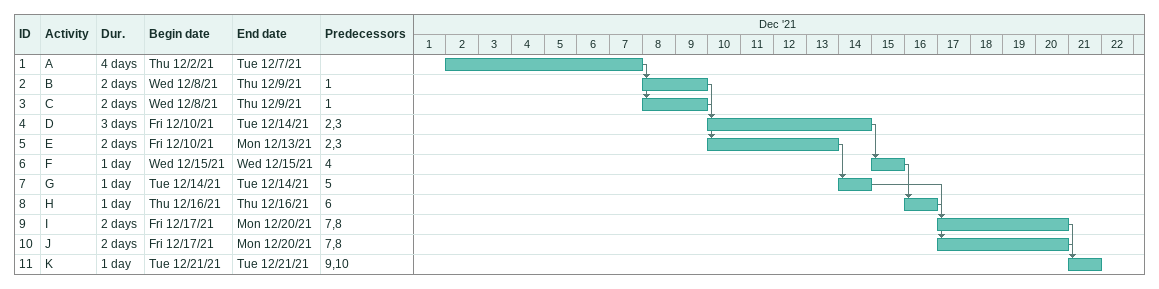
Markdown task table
| ID | Task | Duration | Start | Finish | Predecessors |
|---|---|---|---|---|---|
| 1 | A | 4d | 2021-12-02 | 2021-12-07 |  |
| 2 | B | 2d | 2021-12-08 | 2021-12-09 | 1 |
| 3 | C | 2d | 2021-12-08 | 2021-12-09 | 1 |
| 4 | D | 3d | 2021-12-10 | 2021-12-14 | 2, 3 |
| 5 | E | 2d | 2021-12-10 | 2021-12-13 | 2, 3 |
| 6 | F | 1d | 2021-12-15 | 2021-12-15 | 4 |
| 7 | G | 1d | 2021-12-14 | 2021-12-14 | 5 |
| 8 | H | 1d | 2021-12-16 | 2021-12-16 | 6 |
| 9 | I | 2d | 2021-12-17 | 2021-12-20 | 7, 8 |
| 10 | J | 2d | 2021-12-17 | 2021-12-20 | 7, 8 |
| 11 | K | 1d | 2021-12-21 | 2021-12-21 | 9, 10 |
